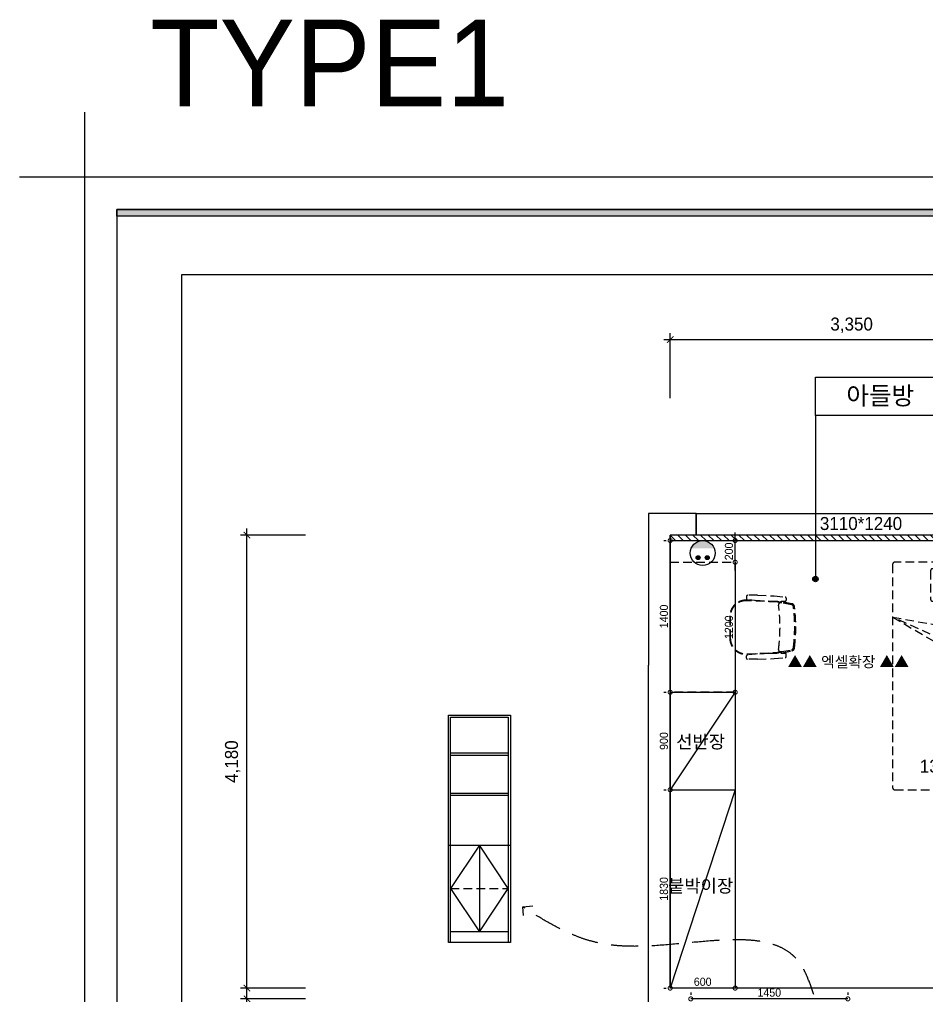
# Model space of a CAD drawing. Header units: inches. Extents: x -63256 to 33689, y -34490 to 100230.
# Drawn here: x -33620 to -25247, y 8845 to 17852 of the extents above; entities that cross this region are included whole.
import ezdxf
from ezdxf.enums import TextEntityAlignment as Align

# ---------------------------------------------------------------- set-up
doc = ezdxf.new("R2010")
doc.units = ezdxf.units.IN
doc.header["$LTSCALE"] = 100
doc.header["$MEASUREMENT"] = 0
for name, pattern in [('DH-HID2', [1.2, 0.8, -0.4]), ('HID', [2.5, 1.5, -1]), ('HIDDEN', [0.375, 0.25, -0.125])]:
    doc.linetypes.add(name, pattern=pattern)
for name, color, linetype in [('0-ELC TEXT', 7, 'Continuous'), ('03-TEXT', 3, 'Continuous'), ('06-FUR', 6, 'Continuous'), ('07-DIM WAL', 5, 'Continuous'), ('3.기호.계단선', 30, 'Continuous'), ('C-WIN', 4, 'Continuous'), ('FORM(YOURNAME)-1', 1, 'Continuous'), ('FORM(YOURNAME)-11', 1, 'Continuous'), ('FU-FURM', 251, 'DH-HID2'), ('도면층2', 2, 'Continuous'), ('설비', 140, 'Continuous')]:
    doc.layers.add(name, color=color, linetype=linetype)
doc.styles.add('HY 울릉도 L', font='')
doc.styles.add('YOURNAME', font='')
doc.styles.add('스타일1', font='')
doc.styles.add('코레일둥고', font='')
doc.styles.get('HY 울릉도 L').set_extended_font_data('HY울릉도L')
doc.styles.get('YOURNAME').set_extended_font_data('HYwulM')
doc.styles.get('스타일1').set_extended_font_data('HYwulM')
doc.styles.get('코레일둥고').set_extended_font_data('Korail Round Gothic Medium')
doc.dimstyles.new('30', dxfattribs={"dimscale": 30, "dimtxt": 2.5, "dimasz": 2.5, "dimexe": 1.25, "dimexo": 2, "dimtad": 1, "dimdec": 0, "dimtxsty": '스타일1', "dimblk": 'DOTSMALL', "dimcen": 2.5, "dimclrd": 1, "dimclre": 1, "dimclrt": 2, "dimadec": 0, "dimazin": 0, "dimtfac": 1, "dimtix": 1, "dimtmove": 0, "dimatfit": 3, "dimldrblk": 'DOTSMALL', "dimfxl": 1.25, "dimarcsym": 0})
doc.dimstyles.new('60', dxfattribs={"dimscale": 60, "dimtxt": 2, "dimasz": 1, "dimexe": 1, "dimexo": 1, "dimgap": 1, "dimtad": 1, "dimdec": 0, "dimrnd": 0.05, "dimdsep": 46, "dimlunit": 6, "dimtxsty": 'HY 울릉도 L', "dimblk": 'ARCHTICK', "dimcen": 2.5, "dimdle": 1, "dimclrd": 133, "dimclre": 133, "dimclrt": 30, "dimadec": 0, "dimazin": 0, "dimtfac": 1, "dimtdec": 0, "dimtix": 1, "dimtmove": 2, "dimatfit": 3, "dimldrblk": 'ARCHTICK', "dimfxl": 1, "dimlwd": -1, "dimlwe": -1, "dimarcsym": 0})

# ---------------------------------------------------------------- blocks, each defined once
blk = doc.blocks.new('FORM-ELEVATION')
at = {"layer": 'FORM(YOURNAME)-11'}
h = blk.add_hatch(color=256, dxfattribs=at)
h.dxf.hatch_style = 1
h.paths.add_polyline_path([(-10309, 35708), (71691, 35708), (71691, 35508), (-10309, 35508)])
h.paths.add_polyline_path([(-10309, -21492), (71691, -21492), (71691, -21692), (-10309, -21692)])
at = {"layer": 'Defpoints', "color": 1}
blk.add_lwpolyline([(-11309, 38708), (-11309, 36708), (-13309, 36708)], dxfattribs=at)
at = {"layer": 'Defpoints', "color": 158}
for points in [[(-10309, -21692), (71691, -21692), (71691, 35708), (-10309, 35708)], [(-8309, 33708), (61071, 33708), (61071, -19692), (-8309, -19692)]]:
    blk.add_lwpolyline(points, close=True, dxfattribs=at)
at = {"layer": 'FORM(YOURNAME)-11', "color": 250}
blk.add_lwpolyline([(-11309, -22692), (72691, -22692), (72691, 36708), (-11309, 36708)], close=True, dxfattribs=at)
at = {"layer": 'FORM(YOURNAME)-11'}
blk.add_lwpolyline([(-10309, 35708), (71691, 35708), (71691, 35508), (-10309, 35508)], close=True, dxfattribs=at)
at = {"layer": 'FORM(YOURNAME)-11', "color": 3, "style": 'YOURNAME'}
for tag, height, p in [('1', 451, (71041, -1219)), ('2', 451, (71041, -1863)), ('3', 451, (71041, -3150)), ('4', 451, (71041, -5081)), ('5', 515, (71041, -7398)), ('6', 515, (71041, -9650)), ('7', 515, (71041, -11903)), ('8', 515, (71041, -14155)), ('9', 515, (71041, -16408)), ('10', 515, (66791, -18596)), ('11', 515, (71041, -18660)), ('12', 515, (66791, -20848)), ('13', 515, (71041, -20848))]:
    blk.add_attdef(tag, text='', height=height, dxfattribs=at).set_placement(p, align=Align.MIDDLE_RIGHT)
blk = doc.blocks.new('vuidauseh')
at = {"layer": 'C-WIN'}
blk.add_lwpolyline([(-54854.5, 13293.6), (-51744.5, 13293.6), (-51744.5, 13093.6), (-54854.5, 13093.6)], close=True, dxfattribs=at)
at = {"layer": '도면층2'}
for p, q in [((-54854.5, 13293.6), (-55294.5, 13293.6)), ((-55294.5, 13293.6), (-55294.5, 11893.6)), ((-54854.5, 13293.6), (-54854.5, 13093.6)), ((-55094.5, 8913.6), (-55094.5, 13093.6)), ((-54854.5, 13093.6), (-55094.5, 13093.6)), ((-55294.5, 3083.6), (-55294.5, 11893.6)), ((-52644.8, 8913.6), (-55094.5, 8913.6))]:
    blk.add_line(p, q, dxfattribs=at)
at = {"layer": '0-ELC TEXT', "style": '코레일둥고'}
blk.add_text('3110*1240', height=120, dxfattribs=at).set_placement((-53712.7, 13141.1))
blk = doc.blocks.new('_ArchTick')
at = {"color": 0, "linetype": 'ByBlock', "const_width": 0.15}
blk.add_lwpolyline([(-0.5, -0.5), (0.5, 0.5)], dxfattribs=at)
blk = doc.blocks.new('*D35')
at = {"layer": '07-DIM WAL', "color": 133, "transparency": 16777216}
for p, q in [((-27613.2, 14358.6), (-27613.2, 14958.6)), ((-24263.2, 14358.6), (-24263.2, 14958.6)), ((-27673.2, 14898.6), (-24203.2, 14898.6))]:
    blk.add_line(p, q, dxfattribs=at)
at = {"layer": 'Defpoints', "color": 0, "transparency": 16777216}
for p in [(-24263.2, 14898.6), (-27613.2, 14298.6), (-24263.2, 14298.6)]:
    blk.add_point(p, dxfattribs=at)
at = {"layer": '07-DIM WAL', "color": 133, "transparency": 16777216, "xscale": 60, "yscale": 60, "zscale": 60, "rotation": 180}
blk.add_blockref('_ArchTick', (-27613.2, 14898.6), dxfattribs=at)
at = {"layer": '07-DIM WAL', "color": 133, "transparency": 16777216, "xscale": 60, "yscale": 60, "zscale": 60}
blk.add_blockref('_ArchTick', (-24263.2, 14898.6), dxfattribs=at)
at = {"layer": '07-DIM WAL', "color": 30, "transparency": 16777216, "insert": (-25938.2, 15030.6), "char_height": 120, "attachment_point": 5, "style": 'HY 울릉도 L'}
blk.add_mtext('3,350', dxfattribs=at)
blk = doc.blocks.new('*D47')
at = {"layer": '07-DIM WAL', "color": 133, "transparency": 16777216}
for p, q in [((-31520.2, 6663.6), (-31520.2, 8873.6)), ((-30980.2, 8813.6), (-31580.2, 8813.6)), ((-30980.2, 6723.6), (-31580.2, 6723.6))]:
    blk.add_line(p, q, dxfattribs=at)
at = {"layer": 'Defpoints', "color": 0, "transparency": 16777216}
for p in [(-31520.2, 8813.6), (-30920.2, 8813.6), (-30920.2, 6723.6)]:
    blk.add_point(p, dxfattribs=at)
at = {"layer": '07-DIM WAL', "color": 133, "transparency": 16777216, "xscale": 60, "yscale": 60, "zscale": 60}
for p, rotation in [((-31520.2, 8813.6), 90), ((-31520.2, 6723.6), 270)]:
    blk.add_blockref('_ArchTick', p, dxfattribs=dict(at, rotation=rotation))
at = {"layer": '07-DIM WAL', "color": 30, "transparency": 16777216, "insert": (-31652.1, 7768.6), "char_height": 120, "attachment_point": 5, "rotation": 90, "style": 'HY 울릉도 L'}
blk.add_mtext('2,090', dxfattribs=at)
blk = doc.blocks.new('*D48')
at = {"layer": '07-DIM WAL', "color": 133, "transparency": 16777216}
for p, q in [((-31520.2, 8853.6), (-31520.2, 13153.6)), ((-30980.2, 13093.6), (-31580.2, 13093.6)), ((-30980.2, 8913.6), (-31580.2, 8913.6))]:
    blk.add_line(p, q, dxfattribs=at)
at = {"layer": 'Defpoints', "color": 0, "transparency": 16777216}
for p in [(-31520.2, 13093.6), (-30920.2, 13093.6), (-30920.2, 8913.6)]:
    blk.add_point(p, dxfattribs=at)
at = {"layer": '07-DIM WAL', "color": 133, "transparency": 16777216, "xscale": 60, "yscale": 60, "zscale": 60}
for p, rotation in [((-31520.2, 13093.6), 90), ((-31520.2, 8913.6), 270)]:
    blk.add_blockref('_ArchTick', p, dxfattribs=dict(at, rotation=rotation))
at = {"layer": '07-DIM WAL', "color": 30, "transparency": 16777216, "insert": (-31652.1, 11003.6), "char_height": 120, "attachment_point": 5, "rotation": 90, "style": 'HY 울릉도 L'}
blk.add_mtext('4,180', dxfattribs=at)
blk = doc.blocks.new('_DOTSMALL')
at = {"color": 0, "linetype": 'ByBlock', "const_width": 0.5}
blk.add_lwpolyline([(-0.0625, 0, 1), (0.0625, 0, 1)], format="xyb", close=True, dxfattribs=at)
blk = doc.blocks.new('*D54')
at = {"layer": '07-DIM WAL', "color": 1, "lineweight": -2, "transparency": 16777216}
for p, q in [((-27423.2, 8873.6), (-27423.2, 8851.1)), ((-25973.2, 8873.6), (-25973.2, 8851.1)), ((-25973.2, 8813.6), (-27423.2, 8813.6))]:
    blk.add_line(p, q, dxfattribs=at)
at = {"layer": 'Defpoints', "color": 0, "transparency": 16777216}
for p in [(-27423.2, 8813.6), (-27423.2, 8813.6), (-25973.2, 8813.6)]:
    blk.add_point(p, dxfattribs=at)
at = {"layer": '07-DIM WAL', "color": 1, "lineweight": -2, "transparency": 16777216, "xscale": 75, "yscale": 75, "zscale": 75, "rotation": 180}
blk.add_blockref('_DOTSMALL', (-27423.2, 8813.6), dxfattribs=at)
at = {"layer": '07-DIM WAL', "color": 1, "lineweight": -2, "transparency": 16777216, "xscale": 75, "yscale": 75, "zscale": 75}
blk.add_blockref('_DOTSMALL', (-25973.2, 8813.6), dxfattribs=at)
at = {"layer": '07-DIM WAL', "color": 2, "transparency": 16777216, "insert": (-26698.2, 8871.3), "char_height": 75, "attachment_point": 5, "style": '스타일1'}
blk.add_mtext('1450', dxfattribs=at)
blk = doc.blocks.new('F-701')
at = {"layer": 'FU-FURM'}
for p, q in [((-650, -506.5), (326, -1074)), ((464, -1008), (-650, -506.5)), ((-650, -506.5), (650, -738)), ((650, -738), (464, -1008)), ((326, -1074), (410, -978))]:
    blk.add_line(p, q, dxfattribs=at)
for points in [[(-630, -2100), (630, -2100, 0.414214), (650, -2080), (650, -20, 0.414214), (630, 0), (-630, 0, 0.414214), (-650, -20), (-650, -2080, 0.414214)], [(-280, -360), (280, -360, 0.414214), (300, -340), (300, -80, 0.414214), (280, -60), (-280, -60, 0.414214), (-300, -80), (-300, -340, 0.414214)]]:
    blk.add_lwpolyline(points, format="xyb", close=True, dxfattribs=at)
at = {"layer": 'FU-FURM', "style": '코레일둥고'}
blk.add_text('1300*2100', height=120, dxfattribs=at).set_placement((-398.4, -1941.7))
blk = doc.blocks.new('F-603')
at = {"layer": 'FU-FURM'}
for p, q in [((0, -1200), (0, 0)), ((0, 0), (600, 0)), ((600, 0), (600, -1200)), ((704.4, -315.1), (704.4, -335.1)), ((990.9, -368.4), (708.4, -355.2)), ((991.1, -363.5), (708.6, -350.2)), ((805.7, -354.8), (713.4, -345.1)), ((805.7, -305.1), (714.4, -305.1)), ((805.7, -305.1), (959.5, -310.2)), ((905.1, -359.4), (1061.3, -360.6)), ((959.5, -310.2), (1062.4, -321)), ((1071.4, -330.9), (1071.4, -350.6)), ((1121.4, -392.4), (1029.3, -374.9)), ((1123.3, -382.6), (1031.2, -365)), ((550, -500), (550, -700)), ((555, -500), (555, -700)), ((1029.3, -825.1), (1121.4, -807.6)), ((704.4, -884.9), (704.4, -864.9)), ((708.4, -844.8), (990.9, -831.6)), ((708.6, -849.8), (991.1, -836.5)), ((805.7, -845.2), (713.4, -854.9)), ((805.7, -894.9), (714.4, -894.9)), ((805.7, -894.9), (959.5, -889.8)), ((905.1, -840.6), (1061.3, -839.4)), ((959.5, -889.8), (1062.4, -879)), ((1031.2, -835), (1123.3, -817.4)), ((1071.4, -869.1), (1071.4, -849.4)), ((600, -1200), (0, -1200))]:
    blk.add_line(p, q, dxfattribs=at)
for centre, radius, start, end in [((700, -500), 150, 86.70768, 131.81031), ((700, -500), 145, 86.70768, 133.60282), ((714.4, -315.1), 10, 90, 180), ((714.4, -335.1), 10, 180, 264.02281), ((1061.4, -350.6), 10, 269.55404, 0), ((1061.4, -330.9), 10, 0, 83.98849), ((700, -500), 150, 131.81031, 180), ((700, -500), 145, 133.60282, 180), ((989.9, -393.4), 25, 45.80115, 87.71732), ((989.9, -393.4), 30, 45.80115, 87.71732), ((1030, -395), 30, 87.71732, 180), ((-519.9, -600), 1533.7, 352.31942, 7.68058), ((1025.4, -424.1), 49.4, 85.43421, 115.17266), ((1117.7, -412.1), 20, 7.1793, 79.20565), ((1117.7, -412.1), 30, 7.1793, 79.20565), ((-374.2, -600), 1523.7, 352.8207, 7.1793), ((-374.2, -600), 1533.7, 352.8207, 7.1793), ((700, -700), 150, 180, 228.18969), ((700, -700), 145, 180, 226.39718), ((700, -700), 145, 226.39718, 273.29232), ((1030, -805), 30, 180, 272.28268), ((1117.7, -787.9), 20, 280.79435, 352.8207), ((1117.7, -787.9), 30, 280.79435, 352.8207), ((700, -700), 150, 228.18969, 273.29232), ((714.4, -864.9), 10, 95.97719, 180), ((714.4, -884.9), 10, 180, 270), ((989.9, -806.6), 25, 272.28268, 314.19885), ((989.9, -806.6), 30, 272.28268, 314.19885), ((1025.4, -775.9), 49.4, 244.82734, 274.56579), ((1061.4, -849.4), 10, 0, 90.44596), ((1061.4, -869.1), 10, 276.01151, 0)]:
    blk.add_arc(centre, radius, start, end, dxfattribs=at)
blk = doc.blocks.new('*D92')
at = {"layer": '07-DIM WAL', "color": 1, "lineweight": -2, "transparency": 16777216}
for p, q in [((-27673.2, 13043.6), (-27650.7, 13043.6)), ((-27613.2, 13043.6), (-27613.2, 11643.6)), ((-27673.2, 11643.6), (-27650.7, 11643.6))]:
    blk.add_line(p, q, dxfattribs=at)
at = {"layer": 'Defpoints', "color": 0, "transparency": 16777216}
for p in [(-27613.2, 13043.6), (-27613.2, 11643.6), (-27613.2, 11643.6)]:
    blk.add_point(p, dxfattribs=at)
at = {"layer": '07-DIM WAL', "color": 1, "lineweight": -2, "transparency": 16777216, "xscale": 75, "yscale": 75, "zscale": 75}
for p, rotation in [((-27613.2, 13043.6), 90), ((-27613.2, 11643.6), 270)]:
    blk.add_blockref('_DOTSMALL', p, dxfattribs=dict(at, rotation=rotation))
at = {"layer": '07-DIM WAL', "color": 2, "transparency": 16777216, "insert": (-27670.9, 12343.6), "char_height": 75, "attachment_point": 5, "rotation": 90, "style": '스타일1'}
blk.add_mtext('1400', dxfattribs=at)
blk = doc.blocks.new('*D93')
at = {"layer": '07-DIM WAL', "color": 1, "lineweight": -2, "transparency": 16777216}
for p, q in [((-27013.2, 12768.6), (-27013.2, 13118.6)), ((-27073.2, 13043.6), (-27050.7, 13043.6)), ((-27073.2, 12843.6), (-27050.7, 12843.6))]:
    blk.add_line(p, q, dxfattribs=at)
at = {"layer": 'Defpoints', "color": 0, "transparency": 16777216}
for p in [(-27013.2, 13043.6), (-27013.2, 13043.6), (-27013.2, 12843.6)]:
    blk.add_point(p, dxfattribs=at)
at = {"layer": '07-DIM WAL', "color": 1, "lineweight": -2, "transparency": 16777216, "xscale": 75, "yscale": 75, "zscale": 75}
for p, rotation in [((-27013.2, 13043.6), 270), ((-27013.2, 12843.6), 90)]:
    blk.add_blockref('_DOTSMALL', p, dxfattribs=dict(at, rotation=rotation))
at = {"layer": '07-DIM WAL', "color": 2, "transparency": 16777216, "insert": (-27070.9, 12943.6), "char_height": 75, "attachment_point": 5, "rotation": 90, "style": '스타일1'}
blk.add_mtext('200', dxfattribs=at)
blk = doc.blocks.new('*D94')
at = {"layer": '07-DIM WAL', "color": 1, "lineweight": -2, "transparency": 16777216}
for p, q in [((-27073.2, 12843.6), (-27050.7, 12843.6)), ((-27013.2, 12843.6), (-27013.2, 11643.6)), ((-27073.2, 11643.6), (-27050.7, 11643.6))]:
    blk.add_line(p, q, dxfattribs=at)
at = {"layer": 'Defpoints', "color": 0, "transparency": 16777216}
for p in [(-27013.2, 12843.6), (-27013.2, 11643.6), (-27013.2, 11643.6)]:
    blk.add_point(p, dxfattribs=at)
at = {"layer": '07-DIM WAL', "color": 1, "lineweight": -2, "transparency": 16777216, "xscale": 75, "yscale": 75, "zscale": 75}
for p, rotation in [((-27013.2, 12843.6), 90), ((-27013.2, 11643.6), 270)]:
    blk.add_blockref('_DOTSMALL', p, dxfattribs=dict(at, rotation=rotation))
at = {"layer": '07-DIM WAL', "color": 2, "transparency": 16777216, "insert": (-27070.9, 12243.6), "char_height": 75, "attachment_point": 5, "rotation": 90, "style": '스타일1'}
blk.add_mtext('1200', dxfattribs=at)
blk = doc.blocks.new('*D101')
at = {"layer": '07-DIM WAL', "color": 1, "lineweight": -2, "transparency": 16777216}
for p, q in [((-27673.2, 11643.6), (-27650.7, 11643.6)), ((-27613.2, 11643.6), (-27613.2, 10743.6)), ((-27673.2, 10743.6), (-27650.7, 10743.6))]:
    blk.add_line(p, q, dxfattribs=at)
at = {"layer": 'Defpoints', "color": 0, "transparency": 16777216}
for p in [(-27613.2, 11643.6), (-27613.2, 10743.6), (-27613.2, 10743.6)]:
    blk.add_point(p, dxfattribs=at)
at = {"layer": '07-DIM WAL', "color": 1, "lineweight": -2, "transparency": 16777216, "xscale": 75, "yscale": 75, "zscale": 75}
for p, rotation in [((-27613.2, 11643.6), 90), ((-27613.2, 10743.6), 270)]:
    blk.add_blockref('_DOTSMALL', p, dxfattribs=dict(at, rotation=rotation))
at = {"layer": '07-DIM WAL', "color": 2, "transparency": 16777216, "insert": (-27671, 11193.6), "char_height": 75, "attachment_point": 5, "rotation": 90, "style": '스타일1'}
blk.add_mtext('900', dxfattribs=at)
blk = doc.blocks.new('*D102')
at = {"layer": '07-DIM WAL', "color": 1, "lineweight": -2, "transparency": 16777216}
for p, q in [((-27673.2, 10743.6), (-27650.7, 10743.6)), ((-27613.2, 10743.6), (-27613.2, 8913.6)), ((-27673.2, 8913.6), (-27650.7, 8913.6))]:
    blk.add_line(p, q, dxfattribs=at)
at = {"layer": 'Defpoints', "color": 0, "transparency": 16777216}
for p in [(-27613.2, 10743.6), (-27613.2, 8913.6), (-27613.2, 8913.6)]:
    blk.add_point(p, dxfattribs=at)
at = {"layer": '07-DIM WAL', "color": 1, "lineweight": -2, "transparency": 16777216, "xscale": 75, "yscale": 75, "zscale": 75}
for p, rotation in [((-27613.2, 10743.6), 90), ((-27613.2, 8913.6), 270)]:
    blk.add_blockref('_DOTSMALL', p, dxfattribs=dict(at, rotation=rotation))
at = {"layer": '07-DIM WAL', "color": 2, "transparency": 16777216, "insert": (-27671, 9828.6), "char_height": 75, "attachment_point": 5, "rotation": 90, "style": '스타일1'}
blk.add_mtext('1830', dxfattribs=at)
blk = doc.blocks.new('*D111')
at = {"layer": '07-DIM WAL', "color": 1, "lineweight": -2, "transparency": 16777216}
for p, q in [((-27613.2, 8973.6), (-27613.2, 8951.1)), ((-27013.2, 8973.6), (-27013.2, 8951.1)), ((-27013.2, 8913.6), (-27613.2, 8913.6))]:
    blk.add_line(p, q, dxfattribs=at)
at = {"layer": 'Defpoints', "color": 0, "transparency": 16777216}
for p in [(-27613.2, 8913.6), (-27613.2, 8913.6), (-27013.2, 8913.6)]:
    blk.add_point(p, dxfattribs=at)
at = {"layer": '07-DIM WAL', "color": 1, "lineweight": -2, "transparency": 16777216, "xscale": 75, "yscale": 75, "zscale": 75, "rotation": 180}
blk.add_blockref('_DOTSMALL', (-27613.2, 8913.6), dxfattribs=at)
at = {"layer": '07-DIM WAL', "color": 1, "lineweight": -2, "transparency": 16777216, "xscale": 75, "yscale": 75, "zscale": 75}
blk.add_blockref('_DOTSMALL', (-27013.2, 8913.6), dxfattribs=at)
at = {"layer": '07-DIM WAL', "color": 2, "transparency": 16777216, "insert": (-27313.2, 8971.4), "char_height": 75, "attachment_point": 5, "style": '스타일1'}
blk.add_mtext('600', dxfattribs=at)
blk = doc.blocks.new('TLSTJF')
at = {"layer": '설비'}
h = blk.add_hatch(color=10, dxfattribs=at)
edge = h.paths.add_edge_path()
edge.add_arc((-17018, -98621.5), 18.3, 0, 360)
h = blk.add_hatch(color=10, dxfattribs=at)
edge = h.paths.add_edge_path()
edge.add_arc((-16934, -98621.5), 18.3, 0, 360)
h = blk.add_hatch(color=10, dxfattribs=at)
edge = h.paths.add_edge_path()
edge.add_line((-16869.4, -98707.5), (-17082.7, -98707.5))
edge.add_ellipse((-16976, -98664.4), major_axis=(81.3, 81.3), ratio=1, start_angle=156.95778, end_angle=293.04222)
at = {"layer": '설비', "color": 10}
for centre, radius in [((-16976, -98664.4), 115), ((-17018, -98621.5), 18.3), ((-16934, -98621.5), 18.3)]:
    blk.add_circle(centre, radius, dxfattribs=at)

msp = doc.modelspace()

# ---------------------------------------------------------------- hatches: boundary and pattern name
at = {"layer": '0-ELC TEXT'}
h = msp.add_hatch(color=256, dxfattribs=at)
h.dxf.hatch_style = 1
edge = h.paths.add_edge_path()
edge.add_arc((-26272.3, 12688.4), 25, -180, 180, ccw=False)
at = {"layer": '3.기호.계단선'}
h = msp.add_hatch(dxfattribs=at)
h.set_pattern_fill('_USER', color=256, scale=50, angle=135, pattern_type=0)
h.set_pattern_definition([(135, (63784.06, -211170.68), (-35.355339, -35.355339), [])])
h.paths.add_polyline_path([(-24263.2, 13043.6), (-24263.2, 13093.6), (-27613.2, 13093.6), (-27613.2, 13043.6)])

# ---------------------------------------------------------------- linework, layer by layer
at = {"layer": '0-ELC TEXT'}
msp.add_line((-26272.3, 14197.5), (-26272.3, 12688.4), dxfattribs=at)
msp.add_lwpolyline([(-26272.3, 14551.2), (-24640.4, 14551.2), (-24640.4, 14197.5), (-26272.3, 14197.5)], close=True, dxfattribs=at)
msp.add_circle((-26272.3, 12688.4), 25, dxfattribs=at)
at = {"layer": '06-FUR'}
for p, q in [((-29641, 11413.1), (-29108, 11413.1)), ((-29641, 9333.1), (-29641, 11413.1)), ((-29108, 11413.1), (-29108, 9333.1)), ((-29641, 11083.1), (-29108, 11083.1)), ((-29641, 11063.1), (-29108, 11063.1)), ((-27013.2, 10743.6), (-27613.2, 8913.6)), ((-29641, 10713.1), (-29108, 10713.1)), ((-29641, 10693.1), (-29108, 10693.1)), ((-29661, 10233.1), (-29088, 10233.1)), ((-29374.5, 10233.1), (-29374.5, 9433.1)), ((-29108, 9433.1), (-29641, 9433.1))]:
    msp.add_line(p, q, dxfattribs=at)
for points in [[(-27013.2, 11643.6), (-27613.2, 10743.6), (-27013.2, 10743.6)], [(-28967.2, 9584.4), (-28973.4, 9662.1), (-28879.9, 9671.8)]]:
    msp.add_lwpolyline(points, dxfattribs=at)
for points in [[(-27013.2, 8913.6), (-27613.2, 8913.6), (-27613.2, 11643.6), (-27013.2, 11643.6)], [(-29661, 11433.1), (-29088, 11433.1), (-29088, 9333.1), (-29661, 9333.1)]]:
    msp.add_lwpolyline(points, close=True, dxfattribs=at)
at = {"layer": '06-FUR', "color": 1}
msp.add_lwpolyline([(-29374.5, 9433.1), (-29108, 9833.1), (-29374.5, 10233.1), (-29641, 9833.1), (-29374.5, 9433.1)], dxfattribs=at)
at = {"layer": '06-FUR', "linetype": 'HIDDEN', "ltscale": 10}
msp.add_spline([(-25586.7, 8013.6), (-26186.6, 8592.4), (-26412.5, 9138.9), (-28227.6, 9320.9), (-28973.4, 9662.1)], degree=3, dxfattribs=at)
at = {"layer": '3.기호.계단선'}
msp.add_lwpolyline([(-24263.2, 13043.6), (-24263.2, 13093.6), (-27613.2, 13093.6), (-27613.2, 13043.6), (-24263.2, 13043.6)], dxfattribs=at)
at = {"layer": 'FU-FURM'}
msp.add_line((-29641, 9833.1), (-29108, 9833.1), dxfattribs=at)

# ---------------------------------------------------------------- block references
msp.add_blockref('vuidauseh', (27481.3, 0))
at = {"layer": 'FORM(YOURNAME)-1', "xscale": 0.3, "yscale": 0.3, "zscale": 0.3}
msp.add_blockref('FORM-ELEVATION', (-29627.6, 5386.1), dxfattribs=at)
at = {"layer": 'FU-FURM'}
for name, p in [('F-603', (-27613.2, 12843.6)), ('F-701', (-24910, 12843.6))]:
    msp.add_blockref(name, p, dxfattribs=at)
at = {"layer": '설비', "rotation": 180}
msp.add_blockref('TLSTJF', (-44289.2, -85735.9), dxfattribs=at)

# ---------------------------------------------------------------- texts
at = {"layer": '0-ELC TEXT', "style": '코레일둥고'}
for s, p in [('선반장', (-27558.3, 11126.8)), ('붙박이장', (-27633.4, 9797))]:
    msp.add_text(s, height=120, dxfattribs=at).set_placement(p)
at = {"layer": '03-TEXT', "style": '코레일둥고'}
msp.add_text('아들방', height=166.67, dxfattribs=at).set_placement((-25673.7, 14297.8), align=Align.CENTER)
at = {"layer": '3.기호.계단선', "color": 1, "linetype": 'HID', "style": '코레일둥고'}
msp.add_text('TYPE1', height=800, dxfattribs=at).set_placement((-32413.3, 17052.1))
at = {"layer": '설비', "color": 30, "style": '코레일둥고'}
msp.add_text('▲▲ 엑셀확장 ▲▲', height=100, dxfattribs=at).set_placement((-26528.8, 11974.9), align=Align.TOP_LEFT)

# ---------------------------------------------------------------- dimensions: what is measured, and where the dimension line sits
at = {"layer": '07-DIM WAL'}
for base, p1, p2, dimstyle, picture, middle in [((-24263.2, 14898.6), (-27613.2, 14298.6), (-24263.2, 14298.6), '60', '*D35', (-25938.2, 15030.6)), ((-27613.2, 8913.6), (-27013.2, 8913.6), (-27613.2, 8913.6), '30', '*D111', (-27313.2, 8971.4))]:
    dim = msp.add_linear_dim(base=base, p1=p1, p2=p2, dimstyle=dimstyle, dxfattribs=at)
    dim.commit()
    dim.dimension.update_dxf_attribs({"geometry": picture, "text_midpoint": middle})
for base, p1, p2, dimstyle, picture, middle in [((-31520.2, 13093.6), (-30920.2, 8913.6), (-30920.2, 13093.6), '60', '*D48', (-31652.1, 11003.6)), ((-27613.2, 11643.6), (-27613.2, 13043.6), (-27613.2, 11643.6), '30', '*D92', (-27670.9, 12343.6)), ((-27013.2, 13043.6), (-27013.2, 12843.6), (-27013.2, 13043.6), '30', '*D93', (-27070.9, 12943.6)), ((-27013.2, 11643.6), (-27013.2, 12843.6), (-27013.2, 11643.6), '30', '*D94', (-27070.9, 12243.6)), ((-27613.2, 10743.6), (-27613.2, 11643.6), (-27613.2, 10743.6), '30', '*D101', (-27671, 11193.6)), ((-27613.2, 8913.6), (-27613.2, 10743.6), (-27613.2, 8913.6), '30', '*D102', (-27671, 9828.6)), ((-31520.2, 8813.6), (-30920.2, 6723.6), (-30920.2, 8813.6), '60', '*D47', (-31652.1, 7768.6))]:
    dim = msp.add_linear_dim(base=base, p1=p1, p2=p2, angle=90, dimstyle=dimstyle, dxfattribs=at)
    dim.commit()
    dim.dimension.update_dxf_attribs({"geometry": picture, "text_midpoint": middle})
dim = msp.add_linear_dim(base=(-27423.2, 8813.6), p1=(-25973.2, 8813.6), p2=(-27423.2, 8813.6), dimstyle='30', override={"dimtfill": 0}, dxfattribs=at)
dim.commit()
dim.dimension.update_dxf_attribs({"geometry": '*D54', "text_midpoint": (-26698.2, 8871.3)})

doc.saveas('drawing.dxf')
